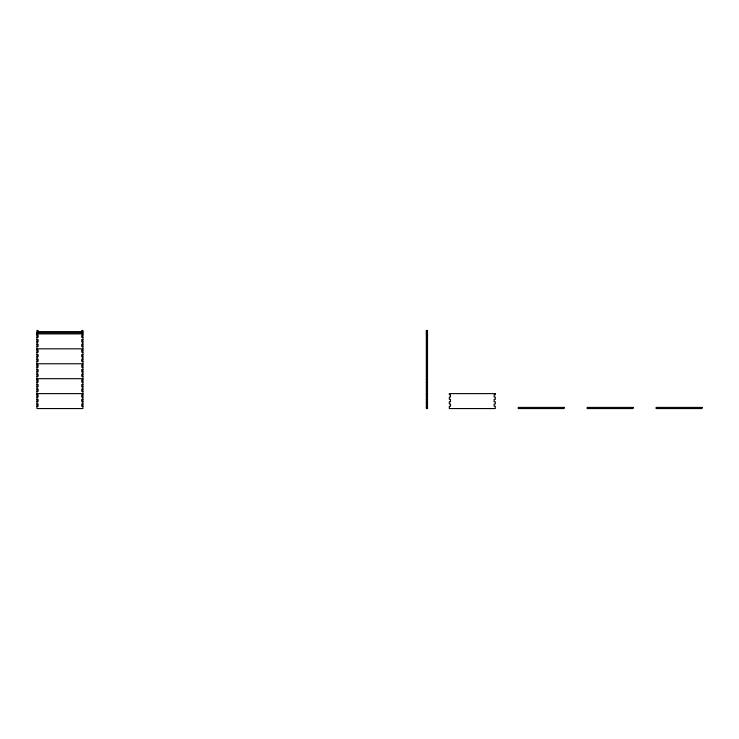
<?xml version="1.0" encoding="UTF-8"?>
<svg xmlns="http://www.w3.org/2000/svg" width="739" height="739" viewBox="0 0 739 739"><rect width="100%" height="100%" fill="white"/><g stroke="black" fill="none" stroke-linecap="round" stroke-linejoin="round"><path stroke-width="1.11" d="M38.095 331.589L82.897 331.589M426.357 331.589L427.512 331.589M36.95 332.744L82.897 332.744M426.357 332.744L427.512 332.744M36.95 333.889L82.897 333.889M426.357 333.889L427.512 333.889M36.95 335.035L38.095 335.035L38.095 337.335L36.95 337.335M82.897 335.035L81.752 335.035L81.752 337.335L82.897 337.335M426.357 335.035L427.512 335.035M426.357 337.335L427.512 337.335M36.95 339.635L38.095 339.635L38.095 341.935L36.95 341.935M82.897 339.635L81.752 339.635L81.752 341.935L82.897 341.935M426.357 339.635L427.512 339.635M426.357 341.935L427.512 341.935M36.95 344.226L38.095 344.226L38.095 346.526L36.95 346.526M82.897 344.226L81.752 344.226L81.752 346.526L82.897 346.526M426.357 344.226L427.512 344.226M426.357 346.526L427.512 346.526M36.95 348.826L82.897 348.826M426.357 348.826L427.512 348.826M36.95 349.972L38.095 349.972L38.095 352.272L36.95 352.272M82.897 349.972L81.752 349.972L81.752 352.272L82.897 352.272M426.357 349.972L427.512 349.972M426.357 352.272L427.512 352.272M36.95 354.563L38.095 354.563L38.095 356.863L36.95 356.863M82.897 354.563L81.752 354.563L81.752 356.863L82.897 356.863M426.357 354.563L427.512 354.563M426.357 356.863L427.512 356.863M36.95 359.163L38.095 359.163L38.095 361.463L36.95 361.463M82.897 359.163L81.752 359.163L81.752 361.463L82.897 361.463M426.357 359.163L427.512 359.163M426.357 361.463L427.512 361.463M36.95 363.754L82.897 363.754M426.357 363.754L427.512 363.754M36.95 364.909L38.095 364.909L38.095 367.2L36.95 367.2M82.897 364.909L81.752 364.909L81.752 367.2L82.897 367.2M426.357 364.909L427.512 364.909M426.357 367.2L427.512 367.2M36.95 369.5L38.095 369.5L38.095 371.8L36.95 371.8M82.897 369.5L81.752 369.5L81.752 371.8L82.897 371.8M426.357 369.5L427.512 369.5M426.357 371.8L427.512 371.8M36.95 374.091L38.095 374.091L38.095 376.391L36.95 376.391M82.897 374.091L81.752 374.091L81.752 376.391L82.897 376.391M426.357 374.091L427.512 374.091M426.357 376.391L427.512 376.391M36.95 378.691L82.897 378.691M426.357 378.691L427.512 378.691M36.95 379.837L38.095 379.837L38.095 382.137L36.95 382.137M82.897 379.837L81.752 379.837L81.752 382.137L82.897 382.137M426.357 379.837L427.512 379.837M426.357 382.137L427.512 382.137M36.95 384.437L38.095 384.437L38.095 386.728L36.95 386.728M82.897 384.437L81.752 384.437L81.752 386.728L82.897 386.728M426.357 384.437L427.512 384.437M426.357 386.728L427.512 386.728M36.95 389.028L38.095 389.028L38.095 391.328L36.95 391.328M82.897 389.028L81.752 389.028L81.752 391.328L82.897 391.328M426.357 389.028L427.512 389.028M426.357 391.328L427.512 391.328M36.95 393.619L82.897 393.619M426.357 393.619L427.512 393.619M36.95 394.774L38.095 394.774L38.095 397.065L36.95 397.065M82.897 394.774L81.752 394.774L81.752 397.065L82.897 397.065M426.357 394.774L427.512 394.774M426.357 397.065L427.512 397.065M36.95 399.365L38.095 399.365L38.095 401.665L36.95 401.665M82.897 399.365L81.752 399.365L81.752 401.665L82.897 401.665M426.357 399.365L427.512 399.365M426.357 401.665L427.512 401.665M36.95 403.965L38.095 403.965L38.095 406.256L36.95 406.256M82.897 403.965L81.752 403.965L81.752 406.256L82.897 406.256M426.357 403.965L427.512 403.965M426.357 406.256L427.512 406.256M426.357 407.411L427.512 407.411M81.752 332.744L81.752 330.444L82.897 330.444L82.897 408.556L36.95 408.556L36.95 330.444L38.095 330.444L38.095 332.744M427.512 330.444L426.357 330.444L426.357 408.556L427.512 408.556L427.512 330.444M495.287 393.619L449.33 393.619L449.33 394.774L450.485 394.774L450.485 397.065L449.33 397.065L449.33 399.365L450.485 399.365L450.485 401.665L449.33 401.665L449.33 403.965L450.485 403.965L450.485 406.256L449.33 406.256L449.33 408.556L495.287 408.556L495.287 406.256L494.132 406.256L494.132 403.965L495.287 403.965L495.287 401.665L494.132 401.665L494.132 399.365L495.287 399.365L495.287 397.065L494.132 397.065L494.132 394.774L495.287 394.774L495.287 393.619M564.208 407.411L518.261 407.411L518.261 408.556L564.208 408.556L564.208 407.411M633.129 407.411L587.182 407.411L587.182 408.556L633.129 408.556L633.129 407.411M702.05 407.411L656.103 407.411L656.103 408.556L702.05 408.556L702.05 407.411"/></g></svg>
